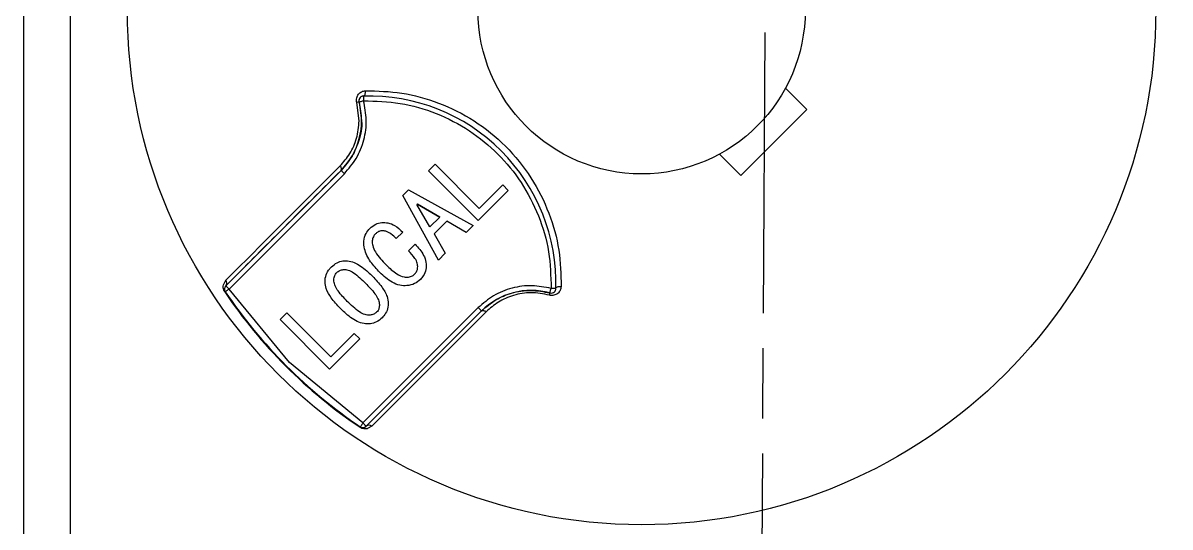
# Model space of a CAD drawing. Header units: millimetres. Extents: x 2404 to 4548, y 1024 to 2541.
# Drawn here: x 3064.71 to 3113.79, y 2154.07 to 2175.62 of the extents above; entities that cross this region are included whole.
import ezdxf

# ---------------------------------------------------------------- set-up
doc = ezdxf.new("R2010")
doc.units = ezdxf.units.MM
doc.linetypes.add('AM_ISO08W050', pattern=[18, 12, -1.5, 3, -1.5])
doc.layers.add('AM_7', color=4, linetype='AM_ISO08W050', lineweight=25)

msp = doc.modelspace()

# ---------------------------------------------------------------- linework, layer by layer
at = {"color": 7, "linetype": 'Continuous', "lineweight": 25}
for p, q in [((3064.74, 2129.339), (3064.74, 2177.116)), ((3066.74, 2129.539), (3066.74, 2177.116)), ((3097.336, 2172.835), (3098.249, 2171.922)), ((3097.336, 2172.835), (3097.336, 2172.835)), ((3079.096, 2171.436), (3078.995, 2172.219)), ((3079.081, 2172.294), (3079.081, 2172.294)), ((3079.088, 2172.24), (3079.197, 2171.434)), ((3079.275, 2172.494), (3079.281, 2172.294)), ((3095.421, 2169.093), (3098.249, 2171.922)), ((3095.421, 2169.093), (3094.507, 2170.007)), ((3094.507, 2170.007), (3094.507, 2170.007)), ((3094.507, 2170.007), (3095.421, 2169.093)), ((3073.386, 2164.383), (3078.319, 2169.316)), ((3078.319, 2169.316), (3078.319, 2169.316)), ((3082.06, 2169.292), (3082.346, 2169.577)), ((3084.182, 2167.171), (3082.06, 2169.292)), ((3084.182, 2167.171), (3082.06, 2169.292)), ((3082.346, 2169.577), (3084.231, 2167.692)), ((3073.528, 2164.242), (3078.46, 2169.174)), ((3095.421, 2169.093), (3095.421, 2169.093)), ((3080.956, 2168.237), (3081.204, 2168.486)), ((3081.204, 2168.486), (3083.971, 2166.96)), ((3085.472, 2168.461), (3084.182, 2167.171)), ((3085.472, 2168.461), (3084.182, 2167.171)), ((3084.231, 2167.692), (3085.236, 2168.696)), ((3085.236, 2168.696), (3085.472, 2168.461)), ((3082.482, 2165.471), (3080.956, 2168.237)), ((3082.482, 2165.471), (3080.956, 2168.237)), ((3081.589, 2167.878), (3081.564, 2167.853)), ((3081.589, 2167.878), (3081.564, 2167.853)), ((3082.122, 2166.898), (3081.564, 2167.853)), ((3081.564, 2167.853), (3081.564, 2167.853)), ((3081.589, 2167.878), (3082.544, 2167.319)), ((3081.589, 2167.878), (3081.589, 2167.878)), ((3082.544, 2167.319), (3081.589, 2167.878)), ((3082.544, 2167.319), (3082.122, 2166.898)), ((3082.544, 2167.319), (3082.544, 2167.319)), ((3082.842, 2167.146), (3082.296, 2166.6)), ((3082.842, 2167.146), (3082.296, 2166.6)), ((3083.673, 2166.662), (3082.842, 2167.146)), ((3082.842, 2167.146), (3082.842, 2167.146)), ((3083.673, 2166.662), (3082.842, 2167.146)), ((3083.971, 2166.96), (3083.673, 2166.662)), ((3083.971, 2166.96), (3083.673, 2166.662)), ((3084.182, 2167.171), (3084.182, 2167.171)), ((3079.79, 2166.6), (3079.79, 2166.6)), ((3080.956, 2166.674), (3080.683, 2166.401)), ((3080.956, 2166.674), (3080.683, 2166.401)), ((3080.683, 2166.401), (3080.683, 2166.401)), ((3082.296, 2166.6), (3082.78, 2165.769)), ((3082.296, 2166.6), (3082.296, 2166.6)), ((3083.673, 2166.662), (3083.673, 2166.662)), ((3079.683, 2166.062), (3079.683, 2166.062)), ((3081.204, 2165.88), (3081.49, 2166.166)), ((3082.78, 2165.769), (3082.482, 2165.471)), ((3082.78, 2165.769), (3082.482, 2165.471)), ((3082.482, 2165.471), (3082.482, 2165.471)), ((3078.14, 2164.95), (3078.14, 2164.95)), ((3079.976, 2164.95), (3079.976, 2164.95)), ((3081.591, 2165.299), (3081.591, 2165.299)), ((3073.284, 2164.427), (3073.39, 2164.619)), ((3073.386, 2164.383), (3073.386, 2164.383)), ((3078.037, 2164.448), (3078.037, 2164.448)), ((3079.368, 2164.491), (3079.368, 2164.491)), ((3081.713, 2164.652), (3081.713, 2164.652)), ((3087.511, 2164.489), (3087.511, 2164.489)), ((3073.328, 2164.242), (3073.328, 2164.242)), ((3073.362, 2164.13), (3073.342, 2164.116)), ((3076.117, 2161.103), (3073.528, 2164.242)), ((3078.289, 2163.412), (3078.289, 2163.412)), ((3084.188, 2163.447), (3079.255, 2158.514)), ((3079.929, 2163.751), (3079.929, 2163.751)), ((3075.709, 2162.94), (3075.994, 2163.226)), ((3077.83, 2160.819), (3075.709, 2162.94)), ((3077.83, 2160.819), (3075.709, 2162.94)), ((3075.994, 2163.226), (3077.88, 2161.34)), ((3084.329, 2163.305), (3079.397, 2158.373)), ((3080.075, 2163.015), (3080.075, 2163.015)), ((3079.12, 2162.109), (3077.83, 2160.819)), ((3079.12, 2162.109), (3077.83, 2160.819)), ((3077.88, 2161.34), (3078.885, 2162.345)), ((3078.885, 2162.345), (3079.12, 2162.109)), ((3079.255, 2158.514), (3076.117, 2161.103)), ((3077.83, 2160.819), (3077.83, 2160.819)), ((3079.13, 2158.328), (3079.143, 2158.348)), ((3079.633, 2158.377), (3079.455, 2158.278))]:
    msp.add_line(p, q, dxfattribs=at)
at = {"color": 7, "linetype": 'Continuous', "lineweight": 25, "flags": 128}
for points in [[(3079.275, 2172.494), (3079.295, 2172.499), (3079.315, 2172.513), (3079.332, 2172.535), (3079.346, 2172.564), (3079.357, 2172.599), (3079.364, 2172.638), (3079.367, 2172.679), (3079.366, 2172.722)], [(3079.088, 2172.24), (3079.092, 2172.241), (3079.103, 2172.244), (3079.121, 2172.249), (3079.145, 2172.256), (3079.174, 2172.264), (3079.207, 2172.273), (3079.243, 2172.283), (3079.281, 2172.294)], [(3098.249, 2171.922), (3097.896, 2171.569), (3097.543, 2171.215), (3097.189, 2170.862), (3096.835, 2170.508), (3096.481, 2170.154), (3096.127, 2169.8), (3095.774, 2169.446), (3095.421, 2169.093)], [(3073.39, 2164.619), (3073.873, 2165.101), (3074.395, 2165.624), (3074.956, 2166.185), (3075.554, 2166.783), (3076.188, 2167.417), (3076.855, 2168.084), (3077.554, 2168.783), (3078.283, 2169.511)], [(3078.319, 2169.316), (3078.331, 2169.332), (3078.338, 2169.352), (3078.341, 2169.375), (3078.338, 2169.4), (3078.331, 2169.428), (3078.319, 2169.456), (3078.303, 2169.484), (3078.283, 2169.511)], [(3078.319, 2169.316), (3078.322, 2169.313), (3078.33, 2169.305), (3078.343, 2169.292), (3078.36, 2169.274), (3078.382, 2169.253), (3078.406, 2169.228), (3078.433, 2169.202), (3078.46, 2169.174)], [(3073.386, 2164.383), (3073.389, 2164.38), (3073.397, 2164.372), (3073.41, 2164.359), (3073.428, 2164.342), (3073.449, 2164.32), (3073.474, 2164.296), (3073.5, 2164.269), (3073.528, 2164.242)], [(3073.362, 2164.13), (3073.365, 2164.132), (3073.375, 2164.138), (3073.39, 2164.149), (3073.411, 2164.162), (3073.436, 2164.179), (3073.464, 2164.199), (3073.496, 2164.22), (3073.528, 2164.242)], [(3087.254, 2164.074), (3087.255, 2164.078), (3087.258, 2164.089), (3087.263, 2164.107), (3087.27, 2164.131), (3087.278, 2164.16), (3087.287, 2164.193), (3087.297, 2164.23), (3087.308, 2164.267)], [(3087.508, 2164.261), (3087.504, 2164.261), (3087.492, 2164.262), (3087.474, 2164.262), (3087.449, 2164.263), (3087.419, 2164.264), (3087.384, 2164.265), (3087.347, 2164.266), (3087.308, 2164.267)], [(3087.508, 2164.261), (3087.513, 2164.282), (3087.526, 2164.301), (3087.548, 2164.318), (3087.577, 2164.333), (3087.612, 2164.344), (3087.652, 2164.351), (3087.693, 2164.353), (3087.736, 2164.352)], [(3084.329, 2163.305), (3084.327, 2163.308), (3084.319, 2163.316), (3084.306, 2163.329), (3084.288, 2163.347), (3084.267, 2163.368), (3084.242, 2163.393), (3084.216, 2163.419), (3084.188, 2163.447)], [(3084.525, 2163.269), (3083.796, 2162.54), (3083.097, 2161.841), (3082.43, 2161.174), (3081.797, 2160.541), (3081.198, 2159.942), (3080.637, 2159.381), (3080.115, 2158.859), (3079.633, 2158.377)], [(3084.329, 2163.305), (3084.346, 2163.317), (3084.366, 2163.324), (3084.389, 2163.327), (3084.414, 2163.324), (3084.441, 2163.317), (3084.47, 2163.305), (3084.498, 2163.289), (3084.525, 2163.269)], [(3079.255, 2158.514), (3079.234, 2158.482), (3079.213, 2158.451), (3079.193, 2158.422), (3079.176, 2158.397), (3079.162, 2158.376), (3079.152, 2158.361), (3079.146, 2158.352), (3079.143, 2158.348)], [(3079.397, 2158.373), (3079.394, 2158.375), (3079.386, 2158.383), (3079.373, 2158.396), (3079.355, 2158.414), (3079.334, 2158.436), (3079.31, 2158.46), (3079.283, 2158.486), (3079.255, 2158.514)]]:
    msp.add_lwpolyline(points, dxfattribs=at)
at = {"color": 7, "linetype": 'Continuous', "lineweight": 25}
for centre, radius in [((3091.178, 2176.165), 22), ((3091.178, 2176.164), 7)]:
    msp.add_circle(centre, radius, dxfattribs=at)
for centre, radius, start, end in [((3058.179, 2213.37), 91.48, 295.79271, 180), ((3058.179, 2213.37), 91.48, 180, 290.22656), ((3058.179, 2213.37), 91.441, 295.84596, 351.20762), ((3058.179, 2213.37), 90.976, 296.50811, 351.20762), ((3058.179, 2213.37), 86.42, 299.88973, 350.7957), ((3076.198, 2171.437), 3, 315, 15.531), ((3079.195, 2171.56), 0.688, 98.909, 106.876), ((3079.281, 2172.294), 0.2, 135, 195.531), ((3079.281, 2172.294), 0.2, 91.6906, 135), ((3079.511, 2164.497), 8, 358.3094, 91.6906), ((3073.528, 2164.242), 0.2, 135, 214.039), ((3073.25, 2164.503), 0.182, 318.6226, 39.5362), ((3091.178, 2176.165), 21.524, 214.039, 235.961), ((3091.178, 2176.164), 21.5, 214.039, 235.961), ((3086.451, 2161.184), 3, 74.469, 135), ((3086.574, 2164.181), 0.689, 343.1243, 351.0894), ((3087.308, 2164.267), 0.2, 254.469, 315), ((3087.308, 2164.267), 0.2, 315, 358.3094), ((3079.255, 2158.514), 0.2, 235.961, 315), ((3079.517, 2158.236), 0.182, 50.5221, 130.0859)]:
    msp.add_arc(centre, radius, start, end, dxfattribs=at)
for points in [[(3151.919, 2213.371), (3151.832, 2210.303), (3151.658, 2204.168), (3150.255, 2195.053), (3148.03, 2186.115), (3144.922, 2177.44), (3140.984, 2169.111), (3136.246, 2161.207), (3130.758, 2153.807), (3124.57, 2146.98), (3117.743, 2140.792), (3110.342, 2135.303), (3102.439, 2130.566), (3094.109, 2126.627), (3085.434, 2123.519), (3076.496, 2121.294), (3067.382, 2119.891), (3061.246, 2119.717), (3058.179, 2119.63)], [(3155.852, 2202.581), (3155.328, 2198.93), (3154.28, 2191.626), (3151.16, 2180.983), (3146.953, 2170.74), (3141.597, 2161.039), (3135.193, 2152), (3127.811, 2143.738), (3119.549, 2136.357), (3110.51, 2129.952), (3100.809, 2124.597), (3090.566, 2120.389), (3079.923, 2117.269), (3072.62, 2116.221), (3068.968, 2115.697)], [(3155.65, 2196.039), (3154.963, 2192.744), (3153.591, 2186.156), (3150.27, 2176.604), (3146.066, 2167.42), (3140.93, 2158.717), (3134.941, 2150.581), (3128.153, 2143.096), (3120.64, 2136.341), (3112.478, 2130.386), (3103.753, 2125.288), (3094.552, 2121.123), (3084.985, 2117.843), (3078.391, 2116.499), (3075.094, 2115.826)], [(3078.319, 2169.316), (3077.355, 2168.351), (3075.426, 2166.423), (3074.066, 2165.063), (3073.386, 2164.383)]]:
    msp.add_open_spline(points, degree=3, dxfattribs=at)
for points, knots in [([(3100.463, 2139.299), (3102.641, 2140.572), (3107.626, 2143.486), (3114.69, 2149.14), (3121.655, 2155.972), (3127.774, 2163.582), (3132.997, 2171.831), (3137.225, 2180.626), (3140.502, 2189.833), (3141.777, 2196.208), (3142.415, 2199.396)], [0, 0, 0, 0, 0.099849, 0.228442, 0.357035, 0.485628, 0.614221, 0.742814, 0.871407, 1, 1, 1, 1]), ([(3078.995, 2172.219), (3078.988, 2172.251), (3078.975, 2172.315), (3078.986, 2172.411), (3079.017, 2172.5), (3079.081, 2172.6), (3079.196, 2172.696), (3079.309, 2172.713), (3079.366, 2172.722)], [0, 0, 0, 0, 0.123692, 0.250213, 0.373441, 0.501044, 0.749966, 1, 1, 1, 1]), ([(3079.366, 2172.722), (3079.881, 2172.71), (3080.909, 2172.685), (3082.506, 2172.249), (3084.035, 2171.487), (3085.4, 2170.389), (3086.499, 2169.024), (3087.262, 2167.494), (3087.699, 2165.897), (3087.723, 2164.868), (3087.736, 2164.352)], [0, 0, 0, 0, 0.125198, 0.2499957, 0.3751716, 0.4997698, 0.6246825, 0.749695, 0.8746376, 1, 1, 1, 1]), ([(3078.46, 2169.174), (3078.642, 2169.385), (3079.01, 2169.813), (3079.325, 2170.614), (3079.445, 2171.467), (3079.335, 2172.021), (3079.281, 2172.294)], [0, 0, 0, 0, 0.245589, 0.5, 0.754411, 1, 1, 1, 1]), ([(3079.275, 2172.494), (3079.266, 2172.493), (3079.24, 2172.491), (3079.189, 2172.475), (3079.139, 2172.44), (3079.102, 2172.389), (3079.084, 2172.339), (3079.078, 2172.289), (3079.085, 2172.256), (3079.088, 2172.24)], [0, 0, 0, 0, 0.0858052, 0.25106, 0.5005164, 0.655876, 0.7885052, 0.9015382, 1, 1, 1, 1]), ([(3079.281, 2172.294), (3079.806, 2172.279), (3080.866, 2172.248), (3082.41, 2171.794), (3083.831, 2171.058), (3085.064, 2170.05), (3086.071, 2168.817), (3086.808, 2167.396), (3087.262, 2165.853), (3087.292, 2164.792), (3087.308, 2164.267)], [0, 0, 0, 0, 0.123694, 0.25, 0.376306, 0.5, 0.623694, 0.75, 0.876306, 1, 1, 1, 1]), ([(3078.283, 2169.511), (3078.428, 2169.678), (3078.718, 2170.012), (3079.021, 2170.671), (3079.071, 2171.182), (3079.096, 2171.436)], [0, 0, 0, 0, 0.33293, 0.666707, 1, 1, 1, 1]), ([(3079.197, 2171.434), (3079.197, 2171.431), (3079.236, 2171.142), (3079.097, 2170.605), (3078.809, 2169.876), (3078.489, 2169.51), (3078.319, 2169.316)], [0, 0, 0, 0, 0.0026935, 0.3414816, 0.6510181, 1, 1, 1, 1]), ([(3079.976, 2164.95), (3079.839, 2165.096), (3079.564, 2165.391), (3079.318, 2165.862), (3079.28, 2166.292), (3079.361, 2166.609), (3079.494, 2166.765), (3079.554, 2166.836)], [0, 0, 0, 0, 0.278953, 0.561275, 0.716356, 0.872487, 1, 1, 1, 1]), ([(3079.554, 2166.836), (3079.633, 2166.901), (3079.78, 2167.025), (3080.059, 2167.095), (3080.342, 2167.081), (3080.665, 2166.952), (3080.848, 2166.778), (3080.956, 2166.674)], [0, 0, 0, 0, 0.190602, 0.35935, 0.52722, 0.719557, 1, 1, 1, 1]), ([(3079.79, 2166.6), (3079.757, 2166.561), (3079.686, 2166.476), (3079.641, 2166.296), (3079.667, 2166.066), (3079.846, 2165.693), (3080.082, 2165.447), (3080.249, 2165.273)], [0, 0, 0, 0, 0.0972515, 0.2128757, 0.3462685, 0.5366234, 1, 1, 1, 1]), ([(3080.683, 2166.401), (3080.61, 2166.47), (3080.476, 2166.596), (3080.269, 2166.71), (3080.09, 2166.744), (3079.952, 2166.718), (3079.854, 2166.659), (3079.806, 2166.615), (3079.79, 2166.6)], [0, 0, 0, 0, 0.29136, 0.535096, 0.673308, 0.812563, 0.935255, 1, 1, 1, 1]), ([(3080.683, 2166.401), (3080.61, 2166.47), (3080.476, 2166.596), (3080.269, 2166.71), (3080.09, 2166.744), (3079.952, 2166.718), (3079.854, 2166.659), (3079.806, 2166.615), (3079.79, 2166.6)], [0, 0, 0, 0, 0.29136, 0.535096, 0.673308, 0.812563, 0.935255, 1, 1, 1, 1]), ([(3081.477, 2164.888), (3081.509, 2164.928), (3081.571, 2165.006), (3081.603, 2165.169), (3081.593, 2165.359), (3081.454, 2165.615), (3081.303, 2165.775), (3081.204, 2165.88)], [0, 0, 0, 0, 0.132852, 0.257107, 0.423406, 0.622223, 1, 1, 1, 1]), ([(3081.49, 2166.166), (3081.623, 2166.013), (3081.826, 2165.783), (3081.972, 2165.392), (3081.961, 2165.081), (3081.865, 2164.824), (3081.757, 2164.702), (3081.713, 2164.652)], [0, 0, 0, 0, 0.351866, 0.532632, 0.714759, 0.884894, 1, 1, 1, 1]), ([(3077.904, 2165.186), (3077.982, 2165.252), (3078.126, 2165.377), (3078.399, 2165.459), (3078.678, 2165.451), (3079.062, 2165.311), (3079.386, 2165.061), (3079.604, 2164.849), (3079.666, 2164.789)], [0, 0, 0, 0, 0.148277, 0.278554, 0.408484, 0.552088, 0.872274, 1, 1, 1, 1]), ([(3078.289, 2163.412), (3078.152, 2163.558), (3077.912, 2163.813), (3077.681, 2164.208), (3077.616, 2164.558), (3077.666, 2164.855), (3077.786, 2165.061), (3077.877, 2165.157), (3077.904, 2165.186)], [0, 0, 0, 0, 0.29336, 0.511467, 0.658407, 0.805673, 0.942273, 1, 1, 1, 1]), ([(3078.587, 2163.709), (3078.448, 2163.854), (3078.253, 2164.059), (3078.059, 2164.356), (3078.003, 2164.575), (3078.02, 2164.768), (3078.084, 2164.891), (3078.129, 2164.938), (3078.14, 2164.95)], [0, 0, 0, 0, 0.411241, 0.579386, 0.722749, 0.866004, 0.96618, 1, 1, 1, 1]), ([(3078.14, 2164.95), (3078.18, 2164.982), (3078.259, 2165.048), (3078.431, 2165.083), (3078.639, 2165.062), (3078.978, 2164.869), (3079.204, 2164.65), (3079.368, 2164.491)], [0, 0, 0, 0, 0.104522, 0.209348, 0.351191, 0.528915, 1, 1, 1, 1]), ([(3078.14, 2164.95), (3078.18, 2164.982), (3078.259, 2165.048), (3078.431, 2165.083), (3078.639, 2165.062), (3078.978, 2164.869), (3079.204, 2164.65), (3079.368, 2164.491)], [0, 0, 0, 0, 0.104522, 0.209348, 0.351191, 0.528915, 1, 1, 1, 1]), ([(3081.713, 2164.652), (3081.635, 2164.587), (3081.469, 2164.448), (3081.152, 2164.372), (3080.818, 2164.388), (3080.399, 2164.562), (3080.144, 2164.796), (3079.976, 2164.95)], [0, 0, 0, 0, 0.153253, 0.324924, 0.478859, 0.655839, 1, 1, 1, 1]), ([(3081.713, 2164.652), (3081.635, 2164.587), (3081.469, 2164.448), (3081.152, 2164.372), (3080.818, 2164.388), (3080.399, 2164.562), (3080.144, 2164.796), (3079.976, 2164.95)], [0, 0, 0, 0, 0.153253, 0.324924, 0.478859, 0.655839, 1, 1, 1, 1]), ([(3080.249, 2165.273), (3080.394, 2165.133), (3080.619, 2164.918), (3080.964, 2164.754), (3081.199, 2164.742), (3081.365, 2164.79), (3081.445, 2164.859), (3081.477, 2164.888)], [0, 0, 0, 0, 0.421141, 0.650944, 0.779664, 0.909635, 1, 1, 1, 1]), ([(3073.342, 2164.116), (3073.334, 2164.129), (3073.317, 2164.156), (3073.291, 2164.217), (3073.267, 2164.317), (3073.278, 2164.384), (3073.284, 2164.427)], [0, 0, 0, 0, 0.1152277, 0.2337581, 0.5018731, 1, 1, 1, 1]), ([(3079.368, 2164.491), (3079.507, 2164.346), (3079.705, 2164.14), (3079.903, 2163.842), (3079.965, 2163.636), (3079.96, 2163.462), (3079.912, 2163.333), (3079.862, 2163.276), (3079.84, 2163.25)], [0, 0, 0, 0, 0.409684, 0.583644, 0.725379, 0.843759, 0.932231, 1, 1, 1, 1]), ([(3079.666, 2164.789), (3079.803, 2164.643), (3080.049, 2164.381), (3080.288, 2163.98), (3080.355, 2163.622), (3080.306, 2163.33), (3080.187, 2163.133), (3080.101, 2163.042), (3080.075, 2163.015)], [0, 0, 0, 0, 0.292886, 0.524338, 0.670134, 0.816655, 0.945975, 1, 1, 1, 1]), ([(3087.308, 2164.267), (3087.035, 2164.321), (3086.481, 2164.431), (3085.628, 2164.312), (3084.827, 2163.996), (3084.399, 2163.628), (3084.188, 2163.447)], [0, 0, 0, 0, 0.245589, 0.5, 0.754411, 1, 1, 1, 1]), ([(3084.329, 2163.305), (3084.524, 2163.474), (3084.89, 2163.792), (3085.617, 2164.097), (3086.421, 2164.234), (3086.982, 2164.127), (3087.254, 2164.074)], [0, 0, 0, 0, 0.265019, 0.500067, 0.757342, 1, 1, 1, 1]), ([(3087.233, 2163.981), (3086.97, 2164.031), (3086.445, 2164.13), (3085.686, 2163.994), (3085.025, 2163.707), (3084.692, 2163.415), (3084.525, 2163.269)], [0, 0, 0, 0, 0.249812, 0.499845, 0.75024, 1, 1, 1, 1]), ([(3087.736, 2164.352), (3087.727, 2164.295), (3087.71, 2164.182), (3087.614, 2164.068), (3087.514, 2164.003), (3087.426, 2163.973), (3087.329, 2163.961), (3087.265, 2163.975), (3087.233, 2163.981)], [0, 0, 0, 0, 0.249602, 0.498296, 0.625589, 0.748629, 0.875722, 1, 1, 1, 1]), ([(3080.075, 2163.015), (3079.998, 2162.948), (3079.852, 2162.822), (3079.574, 2162.741), (3079.286, 2162.75), (3078.895, 2162.891), (3078.568, 2163.141), (3078.351, 2163.352), (3078.289, 2163.412)], [0, 0, 0, 0, 0.146535, 0.278399, 0.409738, 0.559567, 0.875154, 1, 1, 1, 1]), ([(3080.075, 2163.015), (3079.998, 2162.948), (3079.852, 2162.822), (3079.574, 2162.741), (3079.286, 2162.75), (3078.895, 2162.891), (3078.568, 2163.141), (3078.351, 2163.352), (3078.289, 2163.412)], [0, 0, 0, 0, 0.146535, 0.278399, 0.409738, 0.559567, 0.875154, 1, 1, 1, 1]), ([(3079.84, 2163.25), (3079.8, 2163.218), (3079.719, 2163.152), (3079.542, 2163.118), (3079.326, 2163.138), (3078.979, 2163.329), (3078.751, 2163.55), (3078.587, 2163.709)], [0, 0, 0, 0, 0.102727, 0.209545, 0.355438, 0.53569, 1, 1, 1, 1]), ([(3079.455, 2158.278), (3079.45, 2158.275), (3079.415, 2158.254), (3079.329, 2158.256), (3079.231, 2158.277), (3079.17, 2158.303), (3079.143, 2158.32), (3079.13, 2158.328)], [0, 0, 0, 0, 0.0641655, 0.529622, 0.7809744, 0.8920347, 1, 1, 1, 1])]:
    msp.add_open_spline(points, degree=3, knots=knots, dxfattribs=at)
at = {"layer": 'AM_7'}
msp.add_line((3096.065, 2109.209), (3097.909, 2411.721), dxfattribs=at)

doc.saveas('drawing.dxf')
